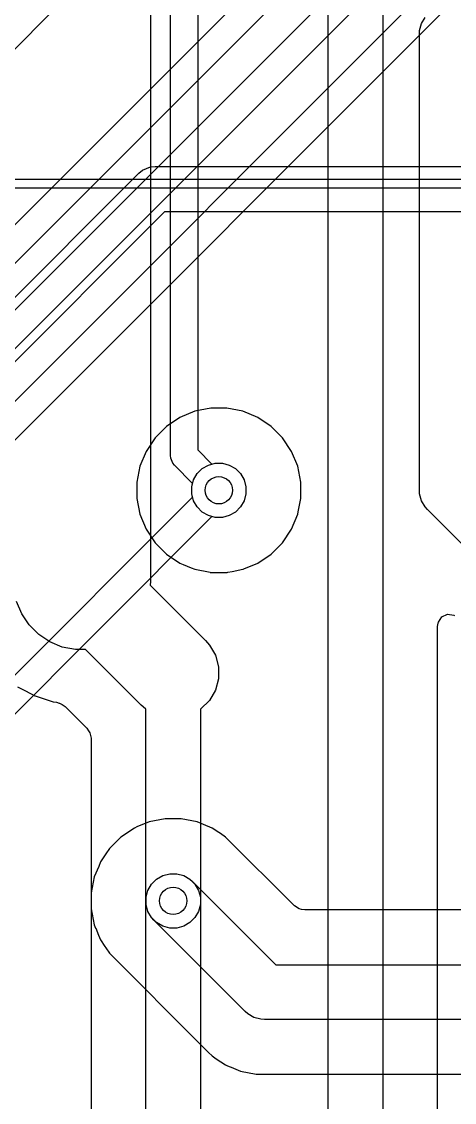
# Model space of a CAD drawing. Header units: inches. Extents: x 1.3 to 5.24, y -7.03 to -1.12.
# Drawn here: x 2.3558 to 2.5427, y -5.0279 to -4.5616 of the extents above; entities that cross this region are included whole.
import ezdxf

# ---------------------------------------------------------------- set-up
doc = ezdxf.new("R2010")
doc.units = ezdxf.units.IN
doc.header["$MEASUREMENT"] = 0
for name, color, linetype, true_color in [('B.Cu', 153, 'CONTINUOUS', 0x4d7fc4), ('F.Cu', 13, 'CONTINUOUS', 0xc83434), ('F.Silkscreen', 41, 'CONTINUOUS', 0xf2eda1), ('In1.Cu', 91, 'CONTINUOUS', 0x7fc87f), ('In2.Cu', 33, 'CONTINUOUS', 0xce7d2c)]:
    doc.layers.add(name, color=color, linetype=linetype, true_color=true_color)

msp = doc.modelspace()

# ---------------------------------------------------------------- linework, layer by layer
at = {"layer": 'B.Cu', "linetype": 'CONTINUOUS'}
for p, q in [((2.43745, -4.72833), (2.4306, -4.72969)), ((2.44444, -4.72833), (2.43745, -4.72833)), ((2.43745, -4.72833), (2.43745, -4.72833)), ((2.43745, -4.72833), (2.43745, -4.72833)), ((2.45129, -4.72969), (2.44444, -4.72833)), ((2.44444, -4.72833), (2.44444, -4.72833)), ((2.44444, -4.72833), (2.44444, -4.72833)), ((2.42415, -4.73236), (2.41834, -4.73624)), ((2.4306, -4.72969), (2.42415, -4.73236)), ((2.42415, -4.73236), (2.42415, -4.73236)), ((2.42415, -4.73236), (2.42415, -4.73236)), ((2.4306, -4.72969), (2.4306, -4.72969)), ((2.4306, -4.72969), (2.4306, -4.72969)), ((2.45774, -4.73236), (2.45129, -4.72969)), ((2.45129, -4.72969), (2.45129, -4.72969)), ((2.45129, -4.72969), (2.45129, -4.72969)), ((2.46354, -4.73624), (2.45774, -4.73236)), ((2.45774, -4.73236), (2.45774, -4.73236)), ((2.45774, -4.73236), (2.45774, -4.73236)), ((2.45774, -4.73236), (2.45774, -4.73236)), ((2.45774, -4.73236), (2.45774, -4.73236)), ((2.41834, -4.73624), (2.41341, -4.74118)), ((2.41834, -4.73624), (2.41834, -4.73624)), ((2.41834, -4.73624), (2.41834, -4.73624)), ((2.46848, -4.74118), (2.46354, -4.73624)), ((2.46354, -4.73624), (2.46354, -4.73624)), ((2.46354, -4.73624), (2.46354, -4.73624)), ((2.41341, -4.74118), (2.40953, -4.74699)), ((2.41341, -4.74118), (2.41341, -4.74118)), ((2.41341, -4.74118), (2.41341, -4.74118)), ((2.47236, -4.74699), (2.46848, -4.74118)), ((2.46848, -4.74118), (2.46848, -4.74118)), ((2.46848, -4.74118), (2.46848, -4.74118)), ((2.40953, -4.74699), (2.40685, -4.75344)), ((2.40953, -4.74699), (2.40953, -4.74699)), ((2.40953, -4.74699), (2.40953, -4.74699)), ((2.47504, -4.75344), (2.47236, -4.74699)), ((2.47236, -4.74699), (2.47236, -4.74699)), ((2.40685, -4.75344), (2.40549, -4.76029)), ((2.40685, -4.75344), (2.40685, -4.75344)), ((2.40685, -4.75344), (2.40685, -4.75344)), ((2.43003, -4.75926), (2.43157, -4.75659)), ((2.43157, -4.75659), (2.43375, -4.75441)), ((2.43375, -4.75441), (2.43642, -4.75287)), ((2.43642, -4.75287), (2.4394, -4.75207)), ((2.4394, -4.75207), (2.44249, -4.75207)), ((2.44249, -4.75207), (2.44546, -4.75287)), ((2.44546, -4.75287), (2.44813, -4.75441)), ((2.44813, -4.75441), (2.45032, -4.75659)), ((2.45032, -4.75659), (2.45186, -4.75926)), ((2.4764, -4.76029), (2.47504, -4.75344)), ((2.47504, -4.75344), (2.47504, -4.75344)), ((2.40549, -4.76029), (2.40549, -4.76727)), ((2.42923, -4.76224), (2.43003, -4.75926)), ((2.45186, -4.75926), (2.45265, -4.76224)), ((2.4764, -4.76727), (2.4764, -4.76029)), ((2.4764, -4.76029), (2.4764, -4.76029)), ((2.4764, -4.76029), (2.4764, -4.76029)), ((2.42923, -4.76532), (2.42923, -4.76224)), ((2.43003, -4.7683), (2.42923, -4.76532)), ((2.45265, -4.76532), (2.45186, -4.7683)), ((2.45265, -4.76224), (2.45265, -4.76532)), ((2.40549, -4.76727), (2.40685, -4.77412)), ((2.43157, -4.77097), (2.43003, -4.7683)), ((2.45186, -4.7683), (2.45032, -4.77097)), ((2.47523, -4.77312), (2.47639, -4.7673)), ((2.47639, -4.7673), (2.4764, -4.76727)), ((2.40685, -4.77412), (2.40685, -4.77412)), ((2.40685, -4.77412), (2.40685, -4.77412)), ((2.40685, -4.77412), (2.40953, -4.78057)), ((2.43375, -4.77315), (2.43157, -4.77097)), ((2.43642, -4.77469), (2.43375, -4.77315)), ((2.4394, -4.77549), (2.43642, -4.77469)), ((2.44546, -4.77469), (2.44249, -4.77549)), ((2.44813, -4.77315), (2.44546, -4.77469)), ((2.45032, -4.77097), (2.44813, -4.77315)), ((2.47236, -4.78057), (2.47504, -4.77412)), ((2.47504, -4.77412), (2.47523, -4.77312)), ((2.44249, -4.77549), (2.4394, -4.77549)), ((2.40953, -4.78057), (2.40953, -4.78057)), ((2.40953, -4.78057), (2.40953, -4.78057)), ((2.40953, -4.78057), (2.41341, -4.78638)), ((2.46848, -4.78638), (2.47236, -4.78057)), ((2.41341, -4.78638), (2.41341, -4.78638)), ((2.41341, -4.78638), (2.41341, -4.78638)), ((2.41341, -4.78638), (2.41834, -4.79132)), ((2.46354, -4.79132), (2.46848, -4.78638)), ((2.46848, -4.78638), (2.46848, -4.78638)), ((2.46848, -4.78638), (2.46848, -4.78638)), ((2.41834, -4.79132), (2.41834, -4.79132)), ((2.41834, -4.79132), (2.41834, -4.79132)), ((2.41834, -4.79132), (2.41835, -4.79132)), ((2.41835, -4.79132), (2.42415, -4.7952)), ((2.45774, -4.7952), (2.46354, -4.79132)), ((2.46354, -4.79132), (2.46354, -4.79132)), ((2.46354, -4.79132), (2.46354, -4.79132)), ((2.42415, -4.7952), (2.42415, -4.7952)), ((2.42415, -4.7952), (2.42557, -4.79579)), ((2.42557, -4.79579), (2.42894, -4.79718)), ((2.42894, -4.79718), (2.42894, -4.79718)), ((2.42894, -4.79718), (2.42899, -4.7972)), ((2.42899, -4.7972), (2.4306, -4.79787)), ((2.4306, -4.79787), (2.4306, -4.79787)), ((2.4306, -4.79787), (2.4306, -4.79787)), ((2.4306, -4.79787), (2.43715, -4.79917)), ((2.44672, -4.79878), (2.45129, -4.79787)), ((2.45129, -4.79787), (2.45141, -4.79782)), ((2.45129, -4.79787), (2.45129, -4.79787)), ((2.45129, -4.79787), (2.45129, -4.79787)), ((2.45129, -4.79787), (2.45129, -4.79787)), ((2.45129, -4.79787), (2.45129, -4.79787)), ((2.45141, -4.79782), (2.45173, -4.79769)), ((2.45173, -4.79769), (2.45774, -4.7952)), ((2.45173, -4.79769), (2.45173, -4.79769)), ((2.45774, -4.7952), (2.45774, -4.7952)), ((2.45774, -4.7952), (2.45774, -4.7952)), ((2.43715, -4.79917), (2.43726, -4.7992)), ((2.43726, -4.7992), (2.43745, -4.79923)), ((2.43745, -4.79923), (2.44444, -4.79923)), ((2.44444, -4.79923), (2.4446, -4.79923)), ((2.4446, -4.79923), (2.44491, -4.79914)), ((2.44491, -4.79914), (2.44672, -4.79878)), ((2.44672, -4.79878), (2.44672, -4.79878)), ((2.41777, -4.90549), (2.41092, -4.90685)), ((2.42475, -4.90549), (2.41777, -4.90549)), ((2.41777, -4.90549), (2.41777, -4.90549)), ((2.41777, -4.90549), (2.41777, -4.90549)), ((2.4316, -4.90685), (2.42475, -4.90549)), ((2.42475, -4.90549), (2.42475, -4.90549)), ((2.42475, -4.90549), (2.42475, -4.90549)), ((2.40447, -4.90953), (2.40161, -4.91144)), ((2.40561, -4.90905), (2.40447, -4.90953)), ((2.41092, -4.90685), (2.40561, -4.90905)), ((2.40561, -4.90905), (2.40561, -4.90905)), ((2.41092, -4.90685), (2.41092, -4.90685)), ((2.43438, -4.90801), (2.4316, -4.90685)), ((2.4316, -4.90685), (2.4316, -4.90685)), ((2.4316, -4.90685), (2.4316, -4.90685)), ((2.43805, -4.90953), (2.43438, -4.90801)), ((2.43438, -4.90801), (2.43438, -4.90801)), ((2.44091, -4.91144), (2.43805, -4.90953)), ((2.43805, -4.90953), (2.43805, -4.90953)), ((2.43805, -4.90953), (2.43805, -4.90953)), ((2.39866, -4.91341), (2.39372, -4.91834)), ((2.40151, -4.91151), (2.39866, -4.91341)), ((2.40161, -4.91144), (2.40151, -4.91151)), ((2.40151, -4.91151), (2.40151, -4.91151)), ((2.44165, -4.91193), (2.44091, -4.91144)), ((2.44386, -4.91341), (2.44165, -4.91193)), ((2.47359, -4.94314), (2.44386, -4.91341)), ((2.44386, -4.91341), (2.44386, -4.91341)), ((2.44386, -4.91341), (2.44386, -4.91341)), ((2.39372, -4.91834), (2.3922, -4.92063)), ((2.38984, -4.92415), (2.38906, -4.92605)), ((2.3922, -4.92063), (2.38984, -4.92415)), ((2.38984, -4.92415), (2.38984, -4.92415)), ((2.3922, -4.92063), (2.3922, -4.92063)), ((2.38906, -4.92605), (2.38717, -4.9306)), ((2.38717, -4.9306), (2.38581, -4.93745)), ((2.38717, -4.9306), (2.38717, -4.9306)), ((2.38717, -4.9306), (2.38717, -4.9306)), ((2.41035, -4.93642), (2.41189, -4.93375)), ((2.41189, -4.93375), (2.41407, -4.93157)), ((2.41407, -4.93157), (2.41674, -4.93003)), ((2.41674, -4.93003), (2.41972, -4.92923)), ((2.41972, -4.92923), (2.4228, -4.92923)), ((2.4228, -4.92923), (2.42578, -4.93003)), ((2.42578, -4.93003), (2.42845, -4.93157)), ((2.42845, -4.93157), (2.42961, -4.93259)), ((2.42961, -4.93259), (2.46552, -4.9685)), ((2.38581, -4.93745), (2.38581, -4.94444)), ((2.40955, -4.9394), (2.41035, -4.93642)), ((2.40955, -4.94249), (2.40955, -4.9394)), ((2.41035, -4.94546), (2.40955, -4.94249)), ((2.38581, -4.94444), (2.38717, -4.95129)), ((2.41189, -4.94813), (2.41035, -4.94546)), ((2.47567, -4.94437), (2.47359, -4.94314)), ((2.47666, -4.94466), (2.47567, -4.94437)), ((2.47804, -4.94486), (2.47666, -4.94466)), ((2.83814, -4.94486), (2.47804, -4.94486)), ((2.47804, -4.94486), (2.47804, -4.94486)), ((2.47804, -4.94486), (2.47804, -4.94486)), ((2.38717, -4.95129), (2.38717, -4.95129)), ((2.38717, -4.95129), (2.38775, -4.95269)), ((2.41291, -4.9493), (2.41189, -4.94813)), ((2.45228, -4.98867), (2.41291, -4.9493)), ((2.38775, -4.95269), (2.38779, -4.95278)), ((2.38779, -4.95278), (2.38779, -4.95278)), ((2.38779, -4.95278), (2.38899, -4.95569)), ((2.38899, -4.95569), (2.38984, -4.95774)), ((2.38984, -4.95774), (2.38984, -4.95774)), ((2.38984, -4.95774), (2.39176, -4.96061)), ((2.39176, -4.96061), (2.39217, -4.96122)), ((2.39217, -4.96122), (2.39372, -4.96354)), ((2.39372, -4.96354), (2.39372, -4.96354)), ((2.39372, -4.96354), (2.39402, -4.96384)), ((2.39402, -4.96384), (2.39402, -4.96384)), ((2.39402, -4.96384), (2.43309, -5.00291)), ((2.46552, -4.9685), (2.83465, -4.9685)), ((2.45344, -4.98969), (2.45228, -4.98867)), ((2.45611, -4.99123), (2.45344, -4.98969)), ((2.45909, -4.99202), (2.45611, -4.99123)), ((2.46063, -4.99213), (2.45909, -4.99202)), ((2.82975, -4.99213), (2.46063, -4.99213)), ((2.43309, -5.00291), (2.43648, -5.0063)), ((2.43648, -5.0063), (2.43803, -5.00785)), ((2.43803, -5.00785), (2.43803, -5.00785)), ((2.43803, -5.00785), (2.43983, -5.00905)), ((2.43983, -5.00905), (2.43983, -5.00905)), ((2.43983, -5.00905), (2.44384, -5.01173)), ((2.44384, -5.01173), (2.44384, -5.01173)), ((2.44384, -5.01173), (2.44384, -5.01173)), ((2.44384, -5.01173), (2.44384, -5.01173)), ((2.44384, -5.01173), (2.44442, -5.01197)), ((2.44442, -5.01197), (2.4454, -5.01238)), ((2.4454, -5.01238), (2.4454, -5.01238)), ((2.4454, -5.01238), (2.4463, -5.01275)), ((2.4463, -5.01275), (2.4463, -5.01275)), ((2.4463, -5.01275), (2.45029, -5.01441)), ((2.45029, -5.01441), (2.45702, -5.01574)), ((2.45702, -5.01574), (2.45711, -5.01576)), ((2.45711, -5.01576), (2.45714, -5.01577)), ((2.45714, -5.01577), (2.45714, -5.01577)), ((2.45714, -5.01577), (2.45714, -5.01577)), ((2.45714, -5.01577), (2.81724, -5.01577))]:
    msp.add_line(p, q, dxfattribs=at)
at = {"layer": 'B.Cu'}
for centre in [(2.44094, -4.76378), (2.42126, -4.94094)]:
    msp.add_circle(centre, 0.00591, dxfattribs=at)
at = {"layer": 'F.Cu', "linetype": 'CONTINUOUS'}
for p, q in [((2.43189, -3.88268), (2.43189, -4.74637)), ((2.42008, -4.74882), (2.42008, -3.88512)), ((2.41142, -4.27165), (2.41142, -4.80315)), ((2.48819, -5.07874), (2.48819, -4.54724)), ((2.51181, -4.55214), (2.51181, -5.07874)), ((2.52846, -4.56241), (2.53, -4.55974)), ((2.52756, -4.56693), (2.52766, -4.56539)), ((2.52766, -4.56539), (2.52846, -4.56241)), ((2.52756, -4.76378), (2.52756, -4.56693)), ((2.43189, -4.74637), (2.43797, -4.75245)), ((2.42019, -4.74997), (2.42008, -4.74882)), ((2.42107, -4.7521), (2.42019, -4.74997)), ((2.42181, -4.75299), (2.42107, -4.7521)), ((2.42962, -4.76081), (2.42181, -4.75299)), ((2.43797, -4.75245), (2.4394, -4.75207)), ((2.4394, -4.75207), (2.44249, -4.75207)), ((2.44249, -4.75207), (2.44546, -4.75287)), ((2.44546, -4.75287), (2.44813, -4.75441)), ((2.44813, -4.75441), (2.45032, -4.75659)), ((2.45032, -4.75659), (2.45186, -4.75926)), ((2.42923, -4.76224), (2.42962, -4.76081)), ((2.45186, -4.75926), (2.45265, -4.76224)), ((2.42923, -4.76532), (2.42923, -4.76224)), ((2.43003, -4.7683), (2.42923, -4.76532)), ((2.45265, -4.76532), (2.45186, -4.7683)), ((2.45265, -4.76224), (2.45265, -4.76532)), ((2.52766, -4.76532), (2.52756, -4.76378)), ((2.52846, -4.7683), (2.52766, -4.76532)), ((2.43157, -4.77097), (2.43003, -4.7683)), ((2.45186, -4.7683), (2.45032, -4.77097)), ((2.53, -4.77097), (2.52846, -4.7683)), ((2.43375, -4.77315), (2.43157, -4.77097)), ((2.43642, -4.77469), (2.43375, -4.77315)), ((2.4394, -4.77549), (2.43642, -4.77469)), ((2.44546, -4.77469), (2.44249, -4.77549)), ((2.44813, -4.77315), (2.44546, -4.77469)), ((2.45032, -4.77097), (2.44813, -4.77315)), ((2.53102, -4.77213), (2.53, -4.77097)), ((2.82629, -5.06741), (2.53102, -4.77213)), ((2.44249, -4.77549), (2.4394, -4.77549)), ((2.41142, -4.80315), (2.41134, -4.80476)), ((2.41134, -4.80476), (2.43518, -4.8286)), ((2.35585, -4.81707), (2.35363, -4.81172)), ((2.35906, -4.82188), (2.35585, -4.81707)), ((2.53545, -4.82249), (2.53565, -4.82111)), ((2.53565, -4.82111), (2.53578, -4.82069)), ((2.53578, -4.82069), (2.53726, -4.81837)), ((2.53726, -4.81837), (2.53977, -4.81723)), ((2.53977, -4.81723), (2.54249, -4.81762)), ((2.54249, -4.81762), (2.54276, -4.81775)), ((2.36316, -4.82597), (2.35906, -4.82188)), ((2.36797, -4.82919), (2.36316, -4.82597)), ((2.53545, -5.08224), (2.53545, -4.82249)), ((2.37332, -4.83141), (2.36797, -4.82919)), ((2.43518, -4.8286), (2.43688, -4.83054)), ((2.43688, -4.83054), (2.43945, -4.83499)), ((2.379, -4.83254), (2.37332, -4.83141)), ((2.38344, -4.83254), (2.379, -4.83254)), ((2.40734, -4.85644), (2.38344, -4.83254)), ((2.43945, -4.83499), (2.44078, -4.83995)), ((2.44078, -4.83995), (2.44078, -4.84509)), ((2.44078, -4.84509), (2.43945, -4.85005)), ((2.35403, -4.84863), (2.3574, -4.85034)), ((2.3574, -4.85034), (2.36148, -4.85242)), ((2.36148, -4.85242), (2.36151, -4.85244)), ((2.36151, -4.85244), (2.36166, -4.85248)), ((2.36166, -4.85248), (2.36944, -4.85501)), ((2.43688, -4.8545), (2.43324, -4.85814)), ((2.43945, -4.85005), (2.43688, -4.8545)), ((2.36944, -4.85501), (2.36944, -4.85501)), ((2.36944, -4.85501), (2.36944, -4.85501)), ((2.36944, -4.85501), (2.37079, -4.85522)), ((2.37079, -4.85522), (2.37193, -4.85558)), ((2.37193, -4.85558), (2.37212, -4.85563)), ((2.37212, -4.85563), (2.37323, -4.85616)), ((2.37323, -4.85616), (2.37459, -4.85712)), ((2.37459, -4.85712), (2.38388, -4.86641)), ((2.40928, -4.85814), (2.40734, -4.85644)), ((2.40945, -4.85824), (2.40928, -4.85814)), ((2.40945, -5.33867), (2.40945, -4.85824)), ((2.43324, -4.85814), (2.43307, -4.85824)), ((2.43307, -4.85824), (2.43307, -5.34356)), ((2.38388, -4.86641), (2.38471, -4.86753)), ((2.38471, -4.86753), (2.38521, -4.86844)), ((2.38521, -4.86844), (2.38581, -4.87078)), ((2.38581, -4.87078), (2.38581, -5.32615))]:
    msp.add_line(p, q, dxfattribs=at)
at = {"layer": 'F.Cu'}
for centre in [(2.44094, -4.76378), (2.42126, -4.94094)]:
    msp.add_circle(centre, 0.00591, dxfattribs=at)
at = {"layer": 'F.Silkscreen', "linetype": 'CONTINUOUS'}
for p, q in [((1.46063, -4.62953), (3.72441, -4.62953)), ((3.72244, -4.63346), (1.4626, -4.63346))]:
    msp.add_line(p, q, dxfattribs=at)
at = {"layer": 'In1.Cu', "linetype": 'CONTINUOUS'}
for p, q in [((2.46898, -4.45717), (2.33119, -4.59497)), ((2.40643, -4.6269), (2.40792, -4.62567)), ((2.40792, -4.62567), (2.41147, -4.6242)), ((2.41147, -4.6242), (2.41339, -4.62402)), ((2.41147, -4.6242), (2.41147, -4.6242)), ((2.41339, -4.62402), (3.15734, -4.62402)), ((2.2597, -4.77362), (2.40643, -4.6269)), ((2.41746, -4.6437), (2.27074, -4.79042)), ((3.16142, -4.6437), (2.41746, -4.6437)), ((2.43003, -4.75926), (2.43157, -4.75659)), ((2.43157, -4.75659), (2.43375, -4.75441)), ((2.43375, -4.75441), (2.43642, -4.75287)), ((2.43642, -4.75287), (2.4394, -4.75207)), ((2.4394, -4.75207), (2.44249, -4.75207)), ((2.44249, -4.75207), (2.44546, -4.75287)), ((2.44546, -4.75287), (2.44813, -4.75441)), ((2.44813, -4.75441), (2.45032, -4.75659)), ((2.45032, -4.75659), (2.45186, -4.75926)), ((2.42923, -4.76224), (2.43003, -4.75926)), ((2.45186, -4.75926), (2.45265, -4.76224)), ((2.42923, -4.76532), (2.42923, -4.76224)), ((2.43003, -4.7683), (2.42923, -4.76532)), ((2.45265, -4.76532), (2.45186, -4.7683)), ((2.45265, -4.76224), (2.45265, -4.76532)), ((2.43157, -4.77097), (2.43003, -4.7683)), ((2.45186, -4.7683), (2.45032, -4.77097)), ((2.43375, -4.77315), (2.43157, -4.77097)), ((2.43642, -4.77469), (2.43375, -4.77315)), ((2.4394, -4.77549), (2.43642, -4.77469)), ((2.44546, -4.77469), (2.44249, -4.77549)), ((2.44813, -4.77315), (2.44546, -4.77469)), ((2.45032, -4.77097), (2.44813, -4.77315)), ((2.44249, -4.77549), (2.4394, -4.77549)), ((2.41035, -4.93642), (2.41189, -4.93375)), ((2.41189, -4.93375), (2.41407, -4.93157)), ((2.41407, -4.93157), (2.41674, -4.93003)), ((2.41674, -4.93003), (2.41972, -4.92923)), ((2.41972, -4.92923), (2.4228, -4.92923)), ((2.4228, -4.92923), (2.42578, -4.93003)), ((2.42578, -4.93003), (2.42845, -4.93157)), ((2.42845, -4.93157), (2.43063, -4.93375)), ((2.43063, -4.93375), (2.43217, -4.93642)), ((2.40955, -4.9394), (2.41035, -4.93642)), ((2.43217, -4.93642), (2.43297, -4.9394)), ((2.40955, -4.94249), (2.40955, -4.9394)), ((2.41035, -4.94546), (2.40955, -4.94249)), ((2.43297, -4.94249), (2.43217, -4.94546)), ((2.43297, -4.9394), (2.43297, -4.94249)), ((2.41189, -4.94813), (2.41035, -4.94546)), ((2.43217, -4.94546), (2.43063, -4.94813)), ((2.41407, -4.95032), (2.41189, -4.94813)), ((2.41674, -4.95186), (2.41407, -4.95032)), ((2.41972, -4.95265), (2.41674, -4.95186)), ((2.42578, -4.95186), (2.4228, -4.95265)), ((2.42845, -4.95032), (2.42578, -4.95186)), ((2.43063, -4.94813), (2.42845, -4.95032)), ((2.4228, -4.95265), (2.41972, -4.95265))]:
    msp.add_line(p, q, dxfattribs=at)
at = {"layer": 'In1.Cu'}
for centre in [(2.44094, -4.76378), (2.42126, -4.94094)]:
    msp.add_circle(centre, 0.00591, dxfattribs=at)
at = {"layer": 'In2.Cu', "linetype": 'CONTINUOUS'}
for p, q in [((2.34263, -4.65945), (2.81334, -4.18874)), ((2.81996, -4.19882), (2.34925, -4.66953)), ((2.34007, -4.69882), (2.81078, -4.22811)), ((2.81741, -4.23819), (2.3467, -4.7089)), ((2.34007, -4.73819), (2.83047, -4.24779)), ((2.83709, -4.25787), (2.3467, -4.74827)), ((2.43003, -4.75926), (2.43157, -4.75659)), ((2.43157, -4.75659), (2.43375, -4.75441)), ((2.43375, -4.75441), (2.43642, -4.75287)), ((2.43642, -4.75287), (2.4394, -4.75207)), ((2.4394, -4.75207), (2.44249, -4.75207)), ((2.44249, -4.75207), (2.44546, -4.75287)), ((2.44546, -4.75287), (2.44813, -4.75441)), ((2.44813, -4.75441), (2.45032, -4.75659)), ((2.45032, -4.75659), (2.45186, -4.75926)), ((2.42923, -4.76224), (2.43003, -4.75926)), ((2.45186, -4.75926), (2.45265, -4.76224)), ((2.42923, -4.76532), (2.42923, -4.76224)), ((2.42962, -4.76675), (2.42923, -4.76532)), ((2.45265, -4.76532), (2.45186, -4.7683)), ((2.45265, -4.76224), (2.45265, -4.76532)), ((2.23992, -4.95645), (2.42962, -4.76675)), ((2.45186, -4.7683), (2.45032, -4.77097)), ((2.43797, -4.77511), (2.25, -4.96308)), ((2.4394, -4.77549), (2.43797, -4.77511)), ((2.44546, -4.77469), (2.44249, -4.77549)), ((2.44813, -4.77315), (2.44546, -4.77469)), ((2.45032, -4.77097), (2.44813, -4.77315)), ((2.44249, -4.77549), (2.4394, -4.77549)), ((2.41035, -4.93642), (2.41189, -4.93375)), ((2.41189, -4.93375), (2.41407, -4.93157)), ((2.41407, -4.93157), (2.41674, -4.93003)), ((2.41674, -4.93003), (2.41972, -4.92923)), ((2.41972, -4.92923), (2.4228, -4.92923)), ((2.4228, -4.92923), (2.42578, -4.93003)), ((2.42578, -4.93003), (2.42845, -4.93157)), ((2.42845, -4.93157), (2.43063, -4.93375)), ((2.43063, -4.93375), (2.43217, -4.93642)), ((2.40955, -4.9394), (2.41035, -4.93642)), ((2.43217, -4.93642), (2.43297, -4.9394)), ((2.40955, -4.94249), (2.40955, -4.9394)), ((2.41035, -4.94546), (2.40955, -4.94249)), ((2.43297, -4.94249), (2.43217, -4.94546)), ((2.43297, -4.9394), (2.43297, -4.94249)), ((2.41189, -4.94813), (2.41035, -4.94546)), ((2.43217, -4.94546), (2.43063, -4.94813)), ((2.41407, -4.95032), (2.41189, -4.94813)), ((2.41674, -4.95186), (2.41407, -4.95032)), ((2.41972, -4.95265), (2.41674, -4.95186)), ((2.42578, -4.95186), (2.4228, -4.95265)), ((2.42845, -4.95032), (2.42578, -4.95186)), ((2.43063, -4.94813), (2.42845, -4.95032)), ((2.4228, -4.95265), (2.41972, -4.95265))]:
    msp.add_line(p, q, dxfattribs=at)
at = {"layer": 'In2.Cu'}
for centre in [(2.44094, -4.76378), (2.42126, -4.94094)]:
    msp.add_circle(centre, 0.00591, dxfattribs=at)

doc.saveas('drawing.dxf')
